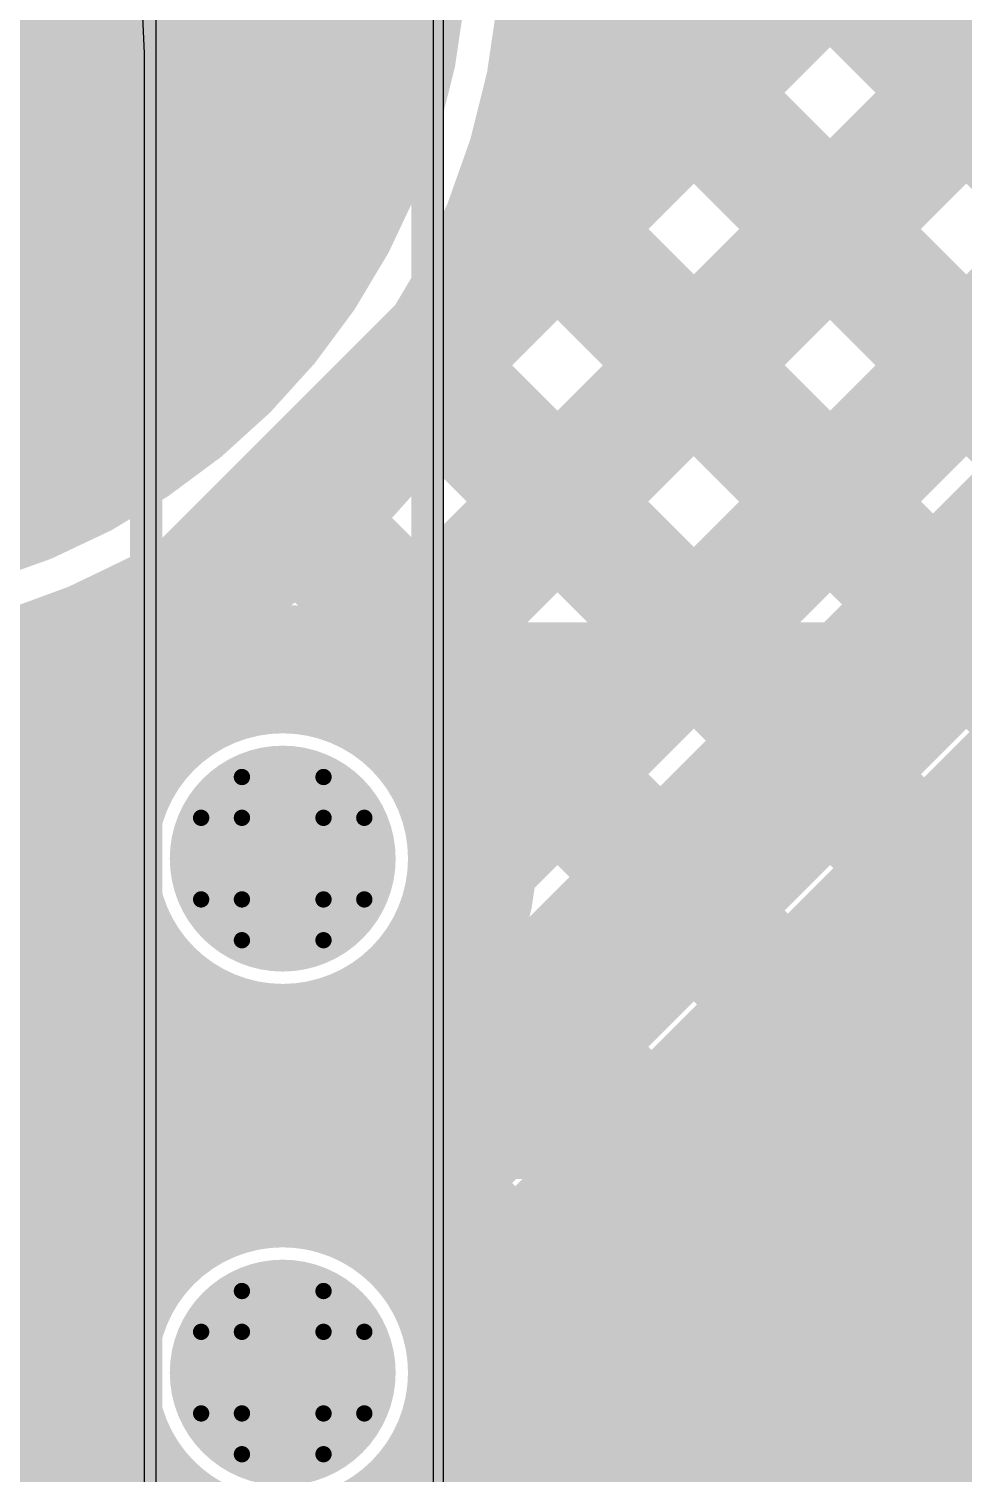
# Model space of a CAD drawing. Header units: millimetres. Extents: x 13 to 259, y -2 to 326.
# Drawn here: x 124.785 to 127.693, y 120.012 to 124.508 of the extents above; entities that cross this region are included whole.
import ezdxf

# ---------------------------------------------------------------- set-up
doc = ezdxf.new("R2010")
doc.units = ezdxf.units.MM
for name, color, linetype in [('BottomLayer', 5, 'Continuous'), ('BottomSolder', 6, 'Continuous'), ('ConnectLayer', 7, 'Continuous'), ('DrillDrawing', 1, 'Continuous'), ('Mechanical34', 56, 'Continuous'), ('MidLayer1', 16, 'Continuous'), ('MidLayer2', 76, 'Continuous'), ('MidLayer3', 90, 'Continuous'), ('MidLayer4', 156, 'Continuous'), ('MidLayer5', 130, 'Continuous'), ('MidLayer6', 216, 'Continuous'), ('MultiLayer', 9, 'Continuous'), ('TopLayer', 1, 'Continuous'), ('TopSolder', 216, 'Continuous')]:
    doc.layers.add(name, color=color, linetype=linetype)

# ---------------------------------------------------------------- blocks, each defined once
blk = doc.blocks.new('MTG240_400_159')
at = {"layer": 'BottomLayer', "const_width": 2}
blk.add_lwpolyline([(-0.95, 0, 1), (1.05, 0, 1)], format="xyb", close=True, dxfattribs=at)
at = {"layer": 'BottomSolder', "const_width": 2.1016}
blk.add_lwpolyline([(-1.0008, 0, 1), (1.1008, 0, 1)], format="xyb", close=True, dxfattribs=at)
at = {"layer": 'MidLayer1', "const_width": 2}
blk.add_lwpolyline([(-0.95, 0, 1), (1.05, 0, 1)], format="xyb", close=True, dxfattribs=at)
at = {"layer": 'MidLayer2', "const_width": 2}
blk.add_lwpolyline([(-0.95, 0, 1), (1.05, 0, 1)], format="xyb", close=True, dxfattribs=at)
at = {"layer": 'MidLayer3', "const_width": 2}
blk.add_lwpolyline([(-0.95, 0, 1), (1.05, 0, 1)], format="xyb", close=True, dxfattribs=at)
at = {"layer": 'MidLayer4', "const_width": 2}
blk.add_lwpolyline([(-0.95, 0, 1), (1.05, 0, 1)], format="xyb", close=True, dxfattribs=at)
at = {"layer": 'MidLayer5', "const_width": 2}
blk.add_lwpolyline([(-0.95, 0, 1), (1.05, 0, 1)], format="xyb", close=True, dxfattribs=at)
at = {"layer": 'MidLayer6', "const_width": 2}
blk.add_lwpolyline([(-0.95, 0, 1), (1.05, 0, 1)], format="xyb", close=True, dxfattribs=at)
at = {"layer": 'MultiLayer', "const_width": 2}
blk.add_lwpolyline([(-0.95, 0, 1), (1.05, 0, 1)], format="xyb", close=True, dxfattribs=at)
at = {"layer": 'TopLayer', "const_width": 2}
blk.add_lwpolyline([(-0.95, 0, 1), (1.05, 0, 1)], format="xyb", close=True, dxfattribs=at)
at = {"layer": 'TopSolder', "const_width": 2.1016}
blk.add_lwpolyline([(-1.0008, 0, 1), (1.1008, 0, 1)], format="xyb", close=True, dxfattribs=at)

msp = doc.modelspace()

# ---------------------------------------------------------------- linework, layer by layer
at = {"layer": 'BottomLayer', "const_width": 0.25}
for points in [[(125.45, 121.925, 1), (125.7, 121.925, 1)], [(125.45, 120.325, 1), (125.7, 120.325, 1)]]:
    msp.add_lwpolyline(points, format="xyb", close=True, dxfattribs=at)
at = {"layer": 'BottomSolder', "const_width": 0.3516}
for points in [[(125.3992, 121.925, 1), (125.7508, 121.925, 1)], [(125.3992, 120.325, 1), (125.7508, 120.325, 1)]]:
    msp.add_lwpolyline(points, format="xyb", close=True, dxfattribs=at)
at = {"layer": 'ConnectLayer'}
for p, q in [((125.1812, 77.7), (125.1812, 125.875)), ((126.075, 124.5352), (126.075, 124.285)), ((126.075, 124.285), (126.075, 79.34))]:
    msp.add_line(p, q, dxfattribs=at)
at = {"layer": 'ConnectLayer', "const_width": 0.4}
for points in [[(126.6955, 119.9072), (141.8489, 135.0607)], [(126.1126, 123.567), (131.4629, 128.9173)], [(126.1126, 123.567), (131.4629, 128.9173)], [(125.8442, 122.4501), (131.9167, 128.5226)], [(125.8442, 122.45), (131.9168, 128.5226)], [(126.165, 121.9224), (132.7486, 128.506)], [(126.165, 121.9224), (132.7487, 128.506)], [(126.1126, 123.567), (130.5313, 127.9858)], [(125.8442, 122.4501), (130.9556, 127.5615)], [(126.165, 121.9224), (131.3799, 127.1372)], [(125.9052, 120.814), (131.7706, 126.6794)], [(125.9052, 120.814), (131.7706, 126.6794)], [(125.9052, 120.814), (131.7706, 126.6794)], [(126.1547, 120.215), (132.45, 126.5103)], [(126.1547, 120.215), (132.2284, 126.2887)], [(119.4002, 125.8239), (124.9925, 120.2317)], [(119.4002, 125.8239), (124.9925, 120.2317)], [(125.8442, 122.4501), (129.2041, 125.81)], [(125.9052, 120.814), (130.9012, 125.81)], [(126.1126, 123.567), (128.3556, 125.81)], [(126.165, 121.9224), (130.0527, 125.81)], [(126.2534, 125.759), (132.0225, 119.9899)], [(126.2534, 125.759), (132.0225, 119.9899)], [(126.2534, 125.759), (128.8447, 123.1677)], [(126.2534, 125.759), (129.1451, 122.8673)], [(126.1547, 120.215), (131.6411, 125.7014)], [(126.147, 120.47), (131.1202, 125.4432)], [(126.6955, 119.9072), (132.0205, 125.2323)], [(126.4514, 124.7124), (131.6415, 119.5224)], [(126.4514, 124.7124), (131.6415, 119.5224)], [(126.4514, 124.7124), (128.4204, 122.7434)], [(126.4514, 124.7124), (128.7208, 122.443)], [(126.9804, 119.7761), (131.6404, 124.4361)], [(127.1568, 119.5201), (131.7731, 124.1364)], [(127.1569, 119.5201), (131.7731, 124.1364)], [(127.1569, 119.5201), (131.7732, 124.1364)], [(126.3158, 123.9995), (135.041, 115.2744)], [(126.3158, 123.9995), (130.8796, 119.4357)], [(126.3158, 123.9995), (127.9962, 122.3192)], [(126.3158, 123.9995), (128.4237, 121.8917)], [(126.0294, 123.4374), (132.0185, 117.4484)], [(126.0294, 123.4374), (130.0311, 119.4357)], [(126.0294, 123.4374), (127.5719, 121.8949)], [(126.0294, 123.4374), (128.4237, 121.0432)], [(125.6294, 122.9889), (131.6408, 116.9775)], [(125.6294, 122.9889), (129.1826, 119.4357)], [(125.6294, 122.9889), (127.1476, 121.4707)], [(125.6294, 122.9889), (128.0387, 120.5796)], [(123.2659, 120.7204), (125.283, 122.7375)], [(123.2659, 120.7204), (125.283, 122.7375)], [(124.1762, 121.6306), (125.2831, 122.7375)], [(124.7814, 122.2359), (125.283, 122.7375)], [(125.1209, 122.6488), (125.3151, 122.4547)], [(125.1209, 122.6488), (125.3151, 122.4547)], [(125.1209, 122.6488), (125.3151, 122.4547)], [(125.1209, 122.6488), (125.3151, 122.4547)], [(123.6405, 122.4322), (125.2532, 120.8195)], [(123.6405, 122.4322), (125.2532, 120.8195)], [(124.4846, 122.4366), (124.9852, 121.9361)], [(124.4846, 122.4366), (124.9852, 121.9361)], [(124.4846, 122.4366), (124.9852, 121.9361)], [(124.7814, 119.3358), (124.7814, 122.4046)], [(124.7814, 122.1398), (124.9852, 121.9361)], [(124.2214, 121.8513), (125.2532, 120.8195)], [(124.0585, 120.6643), (125.05, 121.6559)], [(124.0585, 120.6643), (125.05, 121.6559)], [(124.0585, 120.6643), (125.05, 121.6559)], [(124.7814, 121.3873), (125.05, 121.6559)], [(126.1047, 121.6651), (131.7693, 116.0004)], [(126.1047, 121.6651), (128.3341, 119.4357)], [(126.1047, 121.6651), (126.7234, 121.0464)], [(126.1047, 121.6651), (127.6144, 120.1553)], [(126.6955, 119.9072), (128.4237, 121.6354)], [(123.543, 119.3003), (125.5777, 121.335)], [(123.543, 119.3003), (125.5777, 121.335)], [(123.8949, 121.3293), (124.9925, 120.2317)], [(124.1464, 119.9037), (125.5777, 121.335)], [(124.7814, 120.5388), (125.5777, 121.335)], [(125.5861, 121.3351), (137.0944, 109.8268)], [(125.5861, 121.3351), (127.4855, 119.4357)], [(125.5861, 121.3351), (126.2991, 120.6221)], [(125.5861, 121.3351), (127.1902, 119.7311)], [(124.7814, 121.2913), (125.2532, 120.8195)], [(127.099, 119.6399), (128.4237, 120.9646)], [(124.7814, 120.4427), (124.9925, 120.2317)], [(127.487, 120.2827), (131.7693, 116.0004)], [(123.9249, 118.8337), (125.0861, 119.9949)], [(123.9249, 118.8337), (125.0861, 119.9949)], [(124.5706, 119.4794), (125.0861, 119.9949)], [(124.7814, 119.6903), (125.0861, 119.9949)], [(126.0695, 120.0032), (126.2633, 119.8094)], [(126.0695, 120.0032), (126.2633, 119.8094)], [(126.0695, 120.0032), (126.2633, 119.8094)], [(127.0628, 119.8584), (132.0144, 114.9068)]]:
    msp.add_lwpolyline(points, dxfattribs=at)
for points in [[(126.453, 124.8, -1.269826), (121.9112, 125.8953)], [(126.453, 124.8, -1.269826), (121.9112, 125.8953)], [(126.453, 124.8, -0.438886), (123.8496, 122.4054)], [(126.453, 124.8, -0.327473), (124.7715, 122.5079)], [(124.7715, 122.5079, -0.048119), (124.7814, 122.4046)], [(124.7715, 122.5079, -0.048119), (124.7814, 122.4046)], [(125.4977, 119.7401, -1.885632), (126.147, 120.47)], [(126.2852, 118.8261, -1.251443), (127.099, 119.6399)], [(126.0205, 119.4357, -0.827052), (127.1796, 119.4357)]]:
    msp.add_lwpolyline(points, format="xyb", dxfattribs=at)
at = {"layer": 'ConnectLayer'}
for points, const_width in [([(126.2158, 123.9995, 1), (126.4158, 123.9995, 1)], 0.2), ([(126.2158, 123.9995, 1), (126.4158, 123.9995, 1)], 0.2), ([(126.2158, 123.9995, 1), (126.4158, 123.9995, 1)], 0.2), ([(126.2158, 123.9995, 1), (126.4158, 123.9995, 1)], 0.2), ([(126.0126, 123.567, 1), (126.2126, 123.567, 1)], 0.2), ([(126.0126, 123.567, 1), (126.2126, 123.567, 1)], 0.2), ([(126.0126, 123.567, 1), (126.2126, 123.567, 1)], 0.2), ([(126.0126, 123.567, 1), (126.2126, 123.567, 1)], 0.2), ([(125.9294, 123.4374, 1), (126.1294, 123.4374, 1)], 0.2), ([(125.9294, 123.4374, 1), (126.1294, 123.4374, 1)], 0.2), ([(125.9294, 123.4374, 1), (126.1294, 123.4374, 1)], 0.2), ([(125.9294, 123.4374, 1), (126.1294, 123.4374, 1)], 0.2), ([(125.5294, 122.9889, 1), (125.7294, 122.9889, 1)], 0.2), ([(125.5294, 122.9889, 1), (125.7294, 122.9889, 1)], 0.2), ([(125.5294, 122.9889, 1), (125.7294, 122.9889, 1)], 0.2), ([(125.5294, 122.9889, 1), (125.7294, 122.9889, 1)], 0.2), ([(125.183, 122.7375, 1), (125.383, 122.7375, 1)], 0.2), ([(125.183, 122.7375, 1), (125.383, 122.7375, 1)], 0.2), ([(125.183, 122.7375, 1), (125.383, 122.7375, 1)], 0.2), ([(125.1831, 122.7375, 1), (125.3831, 122.7375, 1)], 0.2), ([(125.0209, 122.6488, 1), (125.2209, 122.6488, 1)], 0.2), ([(125.0209, 122.6488, 1), (125.2209, 122.6488, 1)], 0.2), ([(125.0209, 122.6488, 1), (125.2209, 122.6488, 1)], 0.2), ([(125.0209, 122.6488, 1), (125.2209, 122.6488, 1)], 0.2), ([(124.6715, 122.5079, 1), (124.8715, 122.5079, 1)], 0.2), ([(124.6715, 122.5079, 1), (124.8715, 122.5079, 1)], 0.2), ([(124.6715, 122.5079, 1), (124.8715, 122.5079, 1)], 0.2), ([(126.165, 121.925, 1), (124.985, 121.925, 1)], 0.4), ([(126.165, 121.925, 1), (124.985, 121.925, 1)], 0.4), ([(126.165, 121.925, 1), (124.985, 121.925, 1)], 0.4), ([(126.165, 121.925, 1), (124.985, 121.925, 1)], 0.4), ([(125.2151, 122.4547, 1), (125.4151, 122.4547, 1)], 0.2), ([(125.2151, 122.4547, 1), (125.4151, 122.4547, 1)], 0.2), ([(125.2151, 122.4547, 1), (125.4151, 122.4547, 1)], 0.2), ([(125.2151, 122.4547, 1), (125.4151, 122.4547, 1)], 0.2), ([(125.7442, 122.4501, 1), (125.9442, 122.4501, 1)], 0.2), ([(125.7442, 122.4501, 1), (125.9442, 122.4501, 1)], 0.2), ([(125.7442, 122.4501, 1), (125.9442, 122.4501, 1)], 0.2), ([(125.7442, 122.45, 1), (125.9442, 122.45, 1)], 0.2), ([(124.6814, 122.4046, 1), (124.8814, 122.4046, 1)], 0.2), ([(124.6814, 122.4046, 1), (124.8814, 122.4046, 1)], 0.2), ([(124.6814, 122.4046, 1), (124.8814, 122.4046, 1)], 0.2), ([(124.6814, 122.2359, 1), (124.8814, 122.2359, 1)], 0.2), ([(124.6814, 122.1398, 1), (124.8814, 122.1398, 1)], 0.2), ([(124.885, 121.925, 1), (125.085, 121.925, 1)], 0.2), ([(124.885, 121.925, 1), (125.085, 121.925, 1)], 0.2), ([(124.885, 121.925, 1), (125.085, 121.925, 1)], 0.2), ([(124.885, 121.925, 1), (125.085, 121.925, 1)], 0.2), ([(124.8852, 121.9361, 1), (125.0852, 121.9361, 1)], 0.2), ([(124.8852, 121.9361, 1), (125.0852, 121.9361, 1)], 0.2), ([(124.8852, 121.9361, 1), (125.0852, 121.9361, 1)], 0.2), ([(124.8852, 121.9361, 1), (125.0852, 121.9361, 1)], 0.2), ([(126.065, 121.925, 1), (126.265, 121.925, 1)], 0.2), ([(126.065, 121.925, 1), (126.265, 121.925, 1)], 0.2), ([(126.065, 121.925, 1), (126.265, 121.925, 1)], 0.2), ([(126.065, 121.925, 1), (126.265, 121.925, 1)], 0.2), ([(126.065, 121.9224, 1), (126.265, 121.9224, 1)], 0.2), ([(126.065, 121.9224, 1), (126.265, 121.9224, 1)], 0.2), ([(126.065, 121.9224, 1), (126.265, 121.9224, 1)], 0.2), ([(126.065, 121.9224, 1), (126.265, 121.9224, 1)], 0.2), ([(127.4719, 121.8949, 1), (127.6719, 121.8949, 1)], 0.2), ([(124.95, 121.6559, 1), (125.15, 121.6559, 1)], 0.2), ([(124.95, 121.6559, 1), (125.15, 121.6559, 1)], 0.2), ([(124.95, 121.6559, 1), (125.15, 121.6559, 1)], 0.2), ([(124.95, 121.6559, 1), (125.15, 121.6559, 1)], 0.2), ([(126.0047, 121.6651, 1), (126.2047, 121.6651, 1)], 0.2), ([(126.0047, 121.6651, 1), (126.2047, 121.6651, 1)], 0.2), ([(126.0047, 121.6651, 1), (126.2047, 121.6651, 1)], 0.2), ([(126.0047, 121.6651, 1), (126.2047, 121.6651, 1)], 0.2), ([(127.0476, 121.4707, 1), (127.2476, 121.4707, 1)], 0.2), ([(124.6814, 121.3873, 1), (124.8814, 121.3873, 1)], 0.2), ([(125.4777, 121.335, 1), (125.6777, 121.335, 1)], 0.2), ([(125.4777, 121.335, 1), (125.6777, 121.335, 1)], 0.2), ([(125.4777, 121.335, 1), (125.6777, 121.335, 1)], 0.2), ([(125.4777, 121.335, 1), (125.6777, 121.335, 1)], 0.2), ([(125.4861, 121.3351, 1), (125.6861, 121.3351, 1)], 0.2), ([(125.4861, 121.3351, 1), (125.6861, 121.3351, 1)], 0.2), ([(125.4861, 121.3351, 1), (125.6861, 121.3351, 1)], 0.2), ([(125.4861, 121.3351, 1), (125.6861, 121.3351, 1)], 0.2), ([(124.6814, 121.2913, 1), (124.8814, 121.2913, 1)], 0.2), ([(126.6234, 121.0464, 1), (126.8234, 121.0464, 1)], 0.2), ([(126.165, 120.325, 1), (124.985, 120.325, 1)], 0.4), ([(126.165, 120.325, 1), (124.985, 120.325, 1)], 0.4), ([(126.165, 120.325, 1), (124.985, 120.325, 1)], 0.4), ([(125.1532, 120.8195, 1), (125.3532, 120.8195, 1)], 0.2), ([(125.1532, 120.8195, 1), (125.3532, 120.8195, 1)], 0.2), ([(125.1532, 120.8195, 1), (125.3532, 120.8195, 1)], 0.2), ([(125.1532, 120.8195, 1), (125.3532, 120.8195, 1)], 0.2), ([(125.8052, 120.814, 1), (126.0052, 120.814, 1)], 0.2), ([(125.8052, 120.814, 1), (126.0052, 120.814, 1)], 0.2), ([(125.8052, 120.814, 1), (126.0052, 120.814, 1)], 0.2), ([(125.8052, 120.814, 1), (126.0052, 120.814, 1)], 0.2), ([(126.1991, 120.6221, 1), (126.3991, 120.6221, 1)], 0.2), ([(124.6814, 120.5388, 1), (124.8814, 120.5388, 1)], 0.2), ([(126.047, 120.47, 1), (126.247, 120.47, 1)], 0.2), ([(126.047, 120.47, 1), (126.247, 120.47, 1)], 0.2), ([(124.6814, 120.4427, 1), (124.8814, 120.4427, 1)], 0.2), ([(124.885, 120.325, 1), (125.085, 120.325, 1)], 0.2), ([(124.885, 120.325, 1), (125.085, 120.325, 1)], 0.2), ([(124.885, 120.325, 1), (125.085, 120.325, 1)], 0.2), ([(126.065, 120.325, 1), (126.265, 120.325, 1)], 0.2), ([(126.065, 120.325, 1), (126.265, 120.325, 1)], 0.2), ([(126.065, 120.325, 1), (126.265, 120.325, 1)], 0.2), ([(127.387, 120.2827, 1), (127.587, 120.2827, 1)], 0.2), ([(124.8925, 120.2317, 1), (125.0925, 120.2317, 1)], 0.2), ([(124.8925, 120.2317, 1), (125.0925, 120.2317, 1)], 0.2), ([(124.8925, 120.2317, 1), (125.0925, 120.2317, 1)], 0.2), ([(124.8925, 120.2317, 1), (125.0925, 120.2317, 1)], 0.2), ([(126.0547, 120.215, 1), (126.2547, 120.215, 1)], 0.2), ([(126.0547, 120.215, 1), (126.2547, 120.215, 1)], 0.2), ([(126.0547, 120.215, 1), (126.2547, 120.215, 1)], 0.2), ([(127.5144, 120.1553, 1), (127.7144, 120.1553, 1)], 0.2), ([(124.9861, 119.9949, 1), (125.1861, 119.9949, 1)], 0.2), ([(124.9861, 119.9949, 1), (125.1861, 119.9949, 1)], 0.2), ([(124.9861, 119.9949, 1), (125.1861, 119.9949, 1)], 0.2), ([(124.9861, 119.9949, 1), (125.1861, 119.9949, 1)], 0.2), ([(125.9695, 120.0032, 1), (126.1695, 120.0032, 1)], 0.2), ([(125.9695, 120.0032, 1), (126.1695, 120.0032, 1)], 0.2), ([(125.9695, 120.0032, 1), (126.1695, 120.0032, 1)], 0.2), ([(127.19, 119.325, 1), (126.01, 119.325, 1)], 0.4), ([(126.5955, 119.9072, 1), (126.7955, 119.9072, 1)], 0.2), ([(126.5955, 119.9072, 1), (126.7955, 119.9072, 1)], 0.2), ([(126.5955, 119.9072, 1), (126.7955, 119.9072, 1)], 0.2), ([(126.9628, 119.8584, 1), (127.1628, 119.8584, 1)], 0.2)]:
    msp.add_lwpolyline(points, format="xyb", close=True, dxfattribs=dict(at, const_width=const_width))
at = {"layer": 'DrillDrawing', "const_width": 0.0508}
for points in [[(125.448, 122.052), (125.448, 122.179)], [(125.448, 122.179), (125.702, 122.179)], [(125.702, 122.052), (125.702, 122.179)], [(125.321, 121.798), (125.321, 122.052)], [(125.321, 122.052), (125.448, 122.052)], [(125.702, 122.052), (125.829, 122.052)], [(125.829, 121.798), (125.829, 122.052)], [(125.321, 121.798), (125.448, 121.798)], [(125.448, 121.671), (125.448, 121.798)], [(125.702, 121.798), (125.829, 121.798)], [(125.702, 121.671), (125.702, 121.798)], [(125.448, 121.671), (125.702, 121.671)], [(125.448, 120.452), (125.448, 120.579)], [(125.448, 120.579), (125.702, 120.579)], [(125.702, 120.452), (125.702, 120.579)], [(125.321, 120.198), (125.321, 120.452)], [(125.321, 120.452), (125.448, 120.452)], [(125.702, 120.452), (125.829, 120.452)], [(125.829, 120.198), (125.829, 120.452)], [(125.321, 120.198), (125.448, 120.198)], [(125.448, 120.071), (125.448, 120.198)], [(125.702, 120.198), (125.829, 120.198)], [(125.702, 120.071), (125.702, 120.198)], [(125.448, 120.071), (125.702, 120.071)]]:
    msp.add_lwpolyline(points, dxfattribs=at)
at = {"layer": 'DrillDrawing', "const_width": 0.0254}
for points in [[(125.4353, 122.179, 1), (125.4607, 122.179, 1)], [(125.4353, 122.179, 1), (125.4607, 122.179, 1)], [(125.6893, 122.179, 1), (125.7147, 122.179, 1)], [(125.6893, 122.179, 1), (125.7147, 122.179, 1)], [(125.3083, 122.052, 1), (125.3337, 122.052, 1)], [(125.3083, 122.052, 1), (125.3337, 122.052, 1)], [(125.4353, 122.052, 1), (125.4607, 122.052, 1)], [(125.4353, 122.052, 1), (125.4607, 122.052, 1)], [(125.6893, 122.052, 1), (125.7147, 122.052, 1)], [(125.6893, 122.052, 1), (125.7147, 122.052, 1)], [(125.8163, 122.052, 1), (125.8417, 122.052, 1)], [(125.8163, 122.052, 1), (125.8417, 122.052, 1)], [(125.3083, 121.798, 1), (125.3337, 121.798, 1)], [(125.3083, 121.798, 1), (125.3337, 121.798, 1)], [(125.4353, 121.798, 1), (125.4607, 121.798, 1)], [(125.4353, 121.798, 1), (125.4607, 121.798, 1)], [(125.6893, 121.798, 1), (125.7147, 121.798, 1)], [(125.6893, 121.798, 1), (125.7147, 121.798, 1)], [(125.8163, 121.798, 1), (125.8417, 121.798, 1)], [(125.8163, 121.798, 1), (125.8417, 121.798, 1)], [(125.4353, 121.671, 1), (125.4607, 121.671, 1)], [(125.4353, 121.671, 1), (125.4607, 121.671, 1)], [(125.6893, 121.671, 1), (125.7147, 121.671, 1)], [(125.6893, 121.671, 1), (125.7147, 121.671, 1)], [(125.4353, 120.579, 1), (125.4607, 120.579, 1)], [(125.4353, 120.579, 1), (125.4607, 120.579, 1)], [(125.6893, 120.579, 1), (125.7147, 120.579, 1)], [(125.6893, 120.579, 1), (125.7147, 120.579, 1)], [(125.3083, 120.452, 1), (125.3337, 120.452, 1)], [(125.3083, 120.452, 1), (125.3337, 120.452, 1)], [(125.4353, 120.452, 1), (125.4607, 120.452, 1)], [(125.4353, 120.452, 1), (125.4607, 120.452, 1)], [(125.6893, 120.452, 1), (125.7147, 120.452, 1)], [(125.6893, 120.452, 1), (125.7147, 120.452, 1)], [(125.8163, 120.452, 1), (125.8417, 120.452, 1)], [(125.8163, 120.452, 1), (125.8417, 120.452, 1)], [(125.3083, 120.198, 1), (125.3337, 120.198, 1)], [(125.3083, 120.198, 1), (125.3337, 120.198, 1)], [(125.4353, 120.198, 1), (125.4607, 120.198, 1)], [(125.4353, 120.198, 1), (125.4607, 120.198, 1)], [(125.6893, 120.198, 1), (125.7147, 120.198, 1)], [(125.6893, 120.198, 1), (125.7147, 120.198, 1)], [(125.8163, 120.198, 1), (125.8417, 120.198, 1)], [(125.8163, 120.198, 1), (125.8417, 120.198, 1)], [(125.4353, 120.071, 1), (125.4607, 120.071, 1)], [(125.4353, 120.071, 1), (125.4607, 120.071, 1)], [(125.6893, 120.071, 1), (125.7147, 120.071, 1)], [(125.6893, 120.071, 1), (125.7147, 120.071, 1)]]:
    msp.add_lwpolyline(points, format="xyb", close=True, dxfattribs=at)
at = {"layer": 'Mechanical34'}
for points, const_width in [([(126.0896, 124.8, 1), (122.0605, 124.8, 1)], 0.1), ([(125.2666, 124.8, 1), (122.8666, 124.8, 1)], 0.1), ([(125.125, 123.1, 1), (125.175, 123.1, 1)], 0.05)]:
    msp.add_lwpolyline(points, format="xyb", close=True, dxfattribs=dict(at, const_width=const_width))
at = {"layer": 'Mechanical34', "const_width": 0.1}
for points in [[(126.025, 78.07), (126.025, 125.5227)], [(125.15, 80.525), (125.15, 123.1)]]:
    msp.add_lwpolyline(points, dxfattribs=at)
at = {"layer": 'MidLayer1', "const_width": 0.25}
for points in [[(125.45, 121.925, 1), (125.7, 121.925, 1)], [(125.45, 120.325, 1), (125.7, 120.325, 1)]]:
    msp.add_lwpolyline(points, format="xyb", close=True, dxfattribs=at)
at = {"layer": 'MidLayer2', "const_width": 0.2}
for points in [[(125.16, 127.04), (128.475, 123.725)], [(123.1222, 122.56), (134.3409, 122.56)], [(123.6, 121.1957), (136.5351, 121.1957)]]:
    msp.add_lwpolyline(points, dxfattribs=at)
at = {"layer": 'MidLayer2', "const_width": 0.25}
for points in [[(125.45, 121.925, 1), (125.7, 121.925, 1)], [(125.45, 120.325, 1), (125.7, 120.325, 1)]]:
    msp.add_lwpolyline(points, format="xyb", close=True, dxfattribs=at)
at = {"layer": 'MidLayer3', "const_width": 0.25}
for points in [[(125.45, 121.925, 1), (125.7, 121.925, 1)], [(125.45, 120.325, 1), (125.7, 120.325, 1)]]:
    msp.add_lwpolyline(points, format="xyb", close=True, dxfattribs=at)
at = {"layer": 'MidLayer4', "const_width": 0.2}
for points in [[(124.9779, 122.56), (130.2429, 127.825)], [(126.109, 121.3672), (131.0175, 126.2757)], [(126.6065, 121.0272), (128.825, 123.2457)], [(123.1222, 122.56), (124.9779, 122.56)], [(123.4285, 121.3672), (126.109, 121.3672)], [(123.2877, 121.0272), (126.6065, 121.0272)]]:
    msp.add_lwpolyline(points, dxfattribs=at)
at = {"layer": 'MidLayer4'}
for points, const_width in [([(124.9279, 122.56, 1), (125.0279, 122.56, 1)], 0.1), ([(124.9279, 122.56, 1), (125.0279, 122.56, 1)], 0.1), ([(125.45, 121.925, 1), (125.7, 121.925, 1)], 0.25), ([(126.059, 121.3672, 1), (126.159, 121.3672, 1)], 0.1), ([(126.059, 121.3672, 1), (126.159, 121.3672, 1)], 0.1), ([(126.5565, 121.0272, 1), (126.6565, 121.0272, 1)], 0.1), ([(126.5565, 121.0272, 1), (126.6565, 121.0272, 1)], 0.1), ([(125.45, 120.325, 1), (125.7, 120.325, 1)], 0.25)]:
    msp.add_lwpolyline(points, format="xyb", close=True, dxfattribs=dict(at, const_width=const_width))
at = {"layer": 'MidLayer5', "const_width": 0.25}
for points in [[(125.45, 121.925, 1), (125.7, 121.925, 1)], [(125.45, 120.325, 1), (125.7, 120.325, 1)]]:
    msp.add_lwpolyline(points, format="xyb", close=True, dxfattribs=at)
at = {"layer": 'MidLayer6', "const_width": 0.4}
msp.add_lwpolyline([(126.01, 119.5694), (131.5464, 125.1057)], dxfattribs=at)
at = {"layer": 'MidLayer6', "const_width": 0.25}
for points in [[(125.45, 121.925, 1), (125.7, 121.925, 1)], [(125.45, 120.325, 1), (125.7, 120.325, 1)]]:
    msp.add_lwpolyline(points, format="xyb", close=True, dxfattribs=at)
at = {"layer": 'MultiLayer', "const_width": 0.25}
for points in [[(125.45, 121.925, 1), (125.7, 121.925, 1)], [(125.45, 120.325, 1), (125.7, 120.325, 1)]]:
    msp.add_lwpolyline(points, format="xyb", close=True, dxfattribs=at)
at = {"layer": 'TopLayer'}
for p, q in [((126.0443, 90.8016), (126.0443, 125.3449)), ((125.1374, 124.5682), (125.144, 124.4322)), ((125.144, 124.4322), (125.144, 124.4322)), ((125.144, 124.4322), (125.144, 90.8002))]:
    msp.add_line(p, q, dxfattribs=at)
at = {"layer": 'TopLayer', "const_width": 0.25}
for points in [[(125.45, 121.925, 1), (125.7, 121.925, 1)], [(125.45, 120.325, 1), (125.7, 120.325, 1)]]:
    msp.add_lwpolyline(points, format="xyb", close=True, dxfattribs=at)
at = {"layer": 'TopSolder', "const_width": 0.3516}
for points in [[(125.3992, 121.925, 1), (125.7508, 121.925, 1)], [(125.3992, 120.325, 1), (125.7508, 120.325, 1)]]:
    msp.add_lwpolyline(points, format="xyb", close=True, dxfattribs=at)

# ---------------------------------------------------------------- block references
msp.add_blockref('MTG240_400_159', (124, 124.8))

doc.saveas('drawing.dxf')
